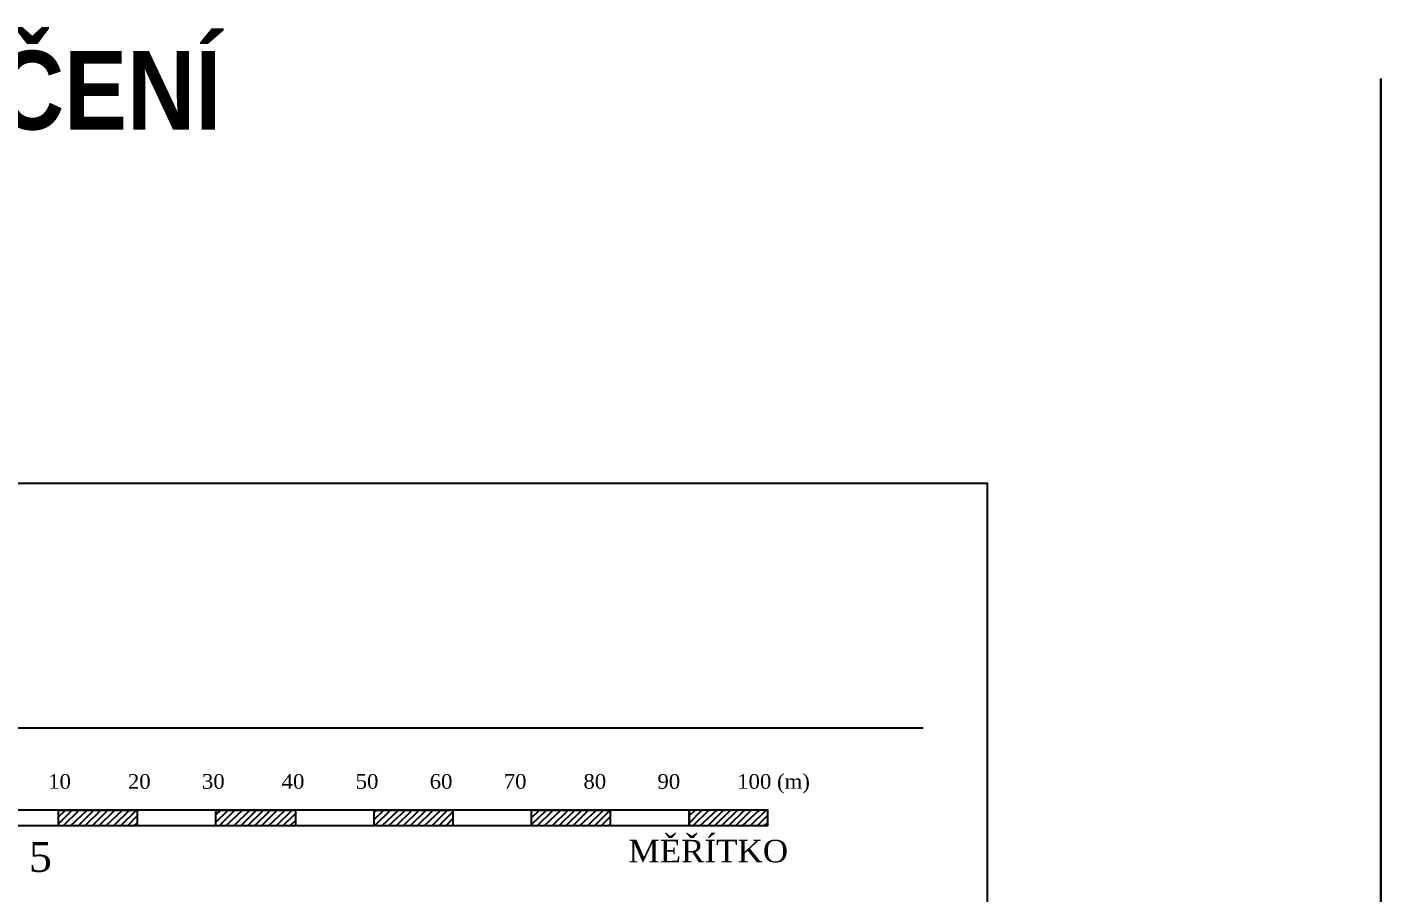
# Model space of a CAD drawing. Header units: millimetres. Extents: x -51 to 2999949, y -1641567 to 415040.
# Drawn here: x 1947855 to 2119949, y 303947 to 414025 of the extents above; entities that cross this region are included whole.
import ezdxf

# ---------------------------------------------------------------- set-up
doc = ezdxf.new("R2010")
doc.units = ezdxf.units.MM
doc.header["$LTSCALE"] = 75
doc.header["$MEASUREMENT"] = 0
doc.layers.get('0').update_dxf_attribs({"linetype": 'CONTINUOUS'})
doc.layers.add('dělící čára', color=140, linetype='CONTINUOUS', lineweight=30)
doc.layers.add('ZEMINA', color=7, linetype='CONTINUOUS')
doc.styles.add('názvy výkresů', font='ariblk.ttf', dxfattribs={"width": 0.75, "height": 10000})
doc.styles.add('TIMESNEWROMAN', font='times.ttf')

msp = doc.modelspace()

# ---------------------------------------------------------------- linework, layer by layer
msp.add_line((1868166.6185, 324920.1745), (2061752.1823, 324920.1745))
msp.add_lwpolyline([(1859948.9938, 356001.2066), (1859948.9938, 59001.2066), (2069948.9938, 59001.2066), (2069948.9938, 356001.2066)], close=True)
for points in [[(1941851.0381, 312523.7166), (1951855.6645, 312523.7166), (1951855.6645, 314478.346), (1961860.2843, 314478.346), (1961860.2843, 312523.7166), (1971864.9041, 312523.7166), (1971864.9041, 314478.346), (1981972.395, 314478.346), (1981972.395, 312523.7166), (1991977.0279, 312523.7166), (1991977.0279, 314478.346), (2001981.6346, 314478.346), (2001981.6346, 312523.7166), (2011986.2675, 312523.7166), (2011986.2675, 314478.346), (2021990.8873, 314478.346), (2021990.8873, 312523.7166), (2031995.5072, 312523.7166), (2031995.5072, 314478.346), (1941851.0381, 314478.346), (1941851.0381, 312523.7166), (2032098.3783, 312523.7166)], [(1951855.6645, 313603.8893), (1952730.1081, 314478.346), (1952832.9792, 314478.346)], [(1951855.6645, 312729.4588), (1953604.5386, 314478.346), (1953707.4097, 314478.346)], [(1952498.635, 312523.7166), (1954478.9821, 314478.346), (1954607.5841, 314478.346)], [(1953398.7964, 312523.7166), (1955482.0146, 314478.346), (1955584.8857, 314478.346)], [(1954376.098, 312523.7166), (1956356.4582, 314478.346), (1956459.3293, 314478.346)], [(1955250.5546, 312523.7166), (1957230.9018, 314478.346), (1957359.4906, 314478.346)], [(1956150.7029, 312523.7166), (1958105.3322, 314478.346), (1958233.9211, 314478.346)], [(1957025.1465, 312523.7166), (1959005.4936, 314478.346), (1959108.3778, 314478.346)], [(1957899.5901, 312523.7166), (1959982.8083, 314478.346), (1960085.6794, 314478.346)], [(1958876.8916, 312523.7166), (1960857.2519, 314478.346), (1960985.8407, 314478.346)], [(1959777.0661, 312523.7166), (1961757.4132, 314478.346), (1961860.2843, 314478.346)], [(1960651.4966, 312523.7166), (1961860.2843, 313732.5044), (1961963.1554, 313732.5044)], [(1971864.9041, 313938.2466), (1972507.8746, 314478.346), (1972636.4766, 314478.346)], [(1971864.9041, 312960.9188), (1973408.036, 314478.346), (1973510.9071, 314478.346)], [(1972302.1194, 312523.7166), (1974282.4665, 314478.346), (1974385.3507, 314478.346)], [(1973176.5629, 312523.7166), (1975259.7942, 314478.346), (1975388.3831, 314478.346)], [(1974179.5954, 312523.7166), (1976159.9425, 314478.346), (1976262.8136, 314478.346)], [(1975054.039, 312523.7166), (1977034.3861, 314478.346), (1977137.2703, 314478.346)], [(1975928.4825, 312523.7166), (1977908.8297, 314478.346), (1978011.7008, 314478.346)], [(1976802.913, 312523.7166), (1978783.2602, 314478.346), (1978886.1443, 314478.346)], [(1977677.3566, 312523.7166), (1979657.7168, 314478.346), (1979786.3057, 314478.346)], [(1978577.518, 312523.7166), (1980660.7362, 314478.346), (1980763.6073, 314478.346)], [(1979554.8326, 312523.7166), (1981535.1798, 314478.346), (1981638.064, 314478.346)], [(1980429.2762, 312523.7166), (1981972.395, 314041.1177), (1982075.2792, 314041.1177)], [(1991977.0279, 314169.7065), (1992311.359, 314478.346), (1992414.2432, 314478.346)], [(1991977.0279, 313269.5583), (1993185.8156, 314478.346), (1993288.6867, 314478.346)], [(1992079.899, 312523.7166), (1994060.2461, 314478.346), (1994188.835, 314478.346)], [(1992980.0473, 312523.7166), (1995063.2786, 314478.346), (1995166.1628, 314478.346)], [(1993854.5039, 312523.7166), (1995937.7222, 314478.346), (1996040.5933, 314478.346)], [(1994831.8055, 312523.7166), (1996812.1527, 314478.346), (1996915.0368, 314478.346)], [(1995706.2491, 312523.7166), (1997686.6093, 314478.346), (1997815.1982, 314478.346)], [(1996606.4105, 312523.7166), (1998586.7576, 314478.346), (1998689.6287, 314478.346)], [(1997480.841, 312523.7166), (1999461.2012, 314478.346), (1999564.0723, 314478.346)], [(1998355.2976, 312523.7166), (2000438.5158, 314478.346), (2000567.1047, 314478.346)], [(1999332.5992, 312523.7166), (2001312.9463, 314478.346), (2001441.5483, 314478.346)], [(2000232.7737, 312523.7166), (2001981.6346, 314272.6038), (2002084.5188, 314272.6038)], [(2001107.2041, 312523.7166), (2001981.6346, 313398.1471), (2002084.5188, 313398.1471)], [(2011986.2675, 314375.4749), (2012089.1386, 314478.346), (2012217.7275, 314478.346)], [(2011986.2675, 313501.0182), (2012989.3, 314478.346), (2013092.1842, 314478.346)], [(2011986.2675, 312626.5877), (2013863.7436, 314478.346), (2013966.6147, 314478.346)], [(2012757.8269, 312523.7166), (2014738.1741, 314478.346), (2014841.0452, 314478.346)], [(2013632.2705, 312523.7166), (2015715.5018, 314478.346), (2015844.0907, 314478.346)], [(2014635.303, 312523.7166), (2016615.6501, 314478.346), (2016718.5212, 314478.346)], [(2015509.7465, 312523.7166), (2017490.0937, 314478.346), (2017592.9778, 314478.346)], [(2016384.1901, 312523.7166), (2018364.5372, 314478.346), (2018467.4083, 314478.346)], [(2017258.6206, 312523.7166), (2019238.9677, 314478.346), (2019341.8388, 314478.346)], [(2018133.0642, 312523.7166), (2020242.0133, 314478.346), (2020344.8844, 314478.346)], [(2019136.0966, 312523.7166), (2021116.4438, 314478.346), (2021219.3149, 314478.346)], [(2020010.5402, 312523.7166), (2021990.8873, 314478.346), (2022093.7715, 314478.346)], [(2020884.9838, 312523.7166), (2021990.8873, 313603.8893), (2022093.7715, 313603.8893)], [(2031995.5072, 312523.7166), (2042000.127, 312523.7166), (2042000.127, 314478.346), (2031995.5072, 314478.346), (2031995.5072, 312523.7166), (2032098.3783, 312523.7166)], [(2031995.5072, 313732.5044), (2032767.0666, 314478.346), (2032869.9507, 314478.346)], [(2031995.5072, 312832.3299), (2033641.5101, 314478.346), (2033744.3943, 314478.346)], [(2032535.6066, 312523.7166), (2034515.9537, 314478.346), (2034644.5426, 314478.346)], [(2033435.7549, 312523.7166), (2035518.9862, 314478.346), (2035621.8703, 314478.346)], [(2034413.0826, 312523.7166), (2036393.4297, 314478.346), (2036496.3008, 314478.346)], [(2035287.5131, 312523.7166), (2037267.8602, 314478.346), (2037396.4622, 314478.346)], [(2036187.6745, 312523.7166), (2038142.3038, 314478.346), (2038270.9058, 314478.346)], [(2037062.118, 312523.7166), (2039042.4652, 314478.346), (2039145.3363, 314478.346)], [(2037936.5485, 312523.7166), (2039916.8957, 314478.346), (2040019.7798, 314478.346)], [(2038811.0052, 312523.7166), (2040894.2234, 314478.346), (2041022.8123, 314478.346)], [(2039814.0246, 312523.7166), (2041794.3717, 314478.346), (2041897.2559, 314478.346)], [(2040688.4681, 312523.7166), (2042000.127, 313835.3755), (2042103.0111, 313835.3755)], [(1961525.9402, 312523.7166), (1961860.2843, 312832.3299), (1961963.1554, 312832.3299)], [(1981303.7067, 312523.7166), (1981972.395, 313166.6872), (1982075.2792, 313166.6872)], [(2021785.1321, 312523.7166), (2021990.8873, 312729.4588), (2022093.7715, 312729.4588)], [(2041562.9117, 312523.7166), (2042000.127, 312960.9188), (2042103.0111, 312960.9188)]]:
    msp.add_lwpolyline(points)
at = {"layer": 'dělící čára'}
msp.add_line((2119948.9938, 407501.2066), (2119948.9938, 7501.2066), dxfattribs=at)

# ---------------------------------------------------------------- texts
at = {"attachment_point": 7, "style": 'TIMESNEWROMAN'}
for s, insert, char_height, width in [('\\W1.03;0\\~\\~\\~\\~\\~\\~\\~\\~\\~\\~10\\~\\~\\~\\~\\~\\~\\~\\~\\~\\~20\\~\\~\\~\\~\\~\\~\\~\\~\\~30\\~\\~\\~\\~\\~\\~\\~\\~\\~\\~40\\~\\~\\~\\~\\~\\~\\~\\~\\~50\\~\\~\\~\\~\\~\\~\\~\\~\\~60\\~\\~\\~\\~\\~\\~\\~\\~\\~70\\~\\~\\~\\~\\~\\~\\~\\~\\~\\~80\\~\\~\\~\\~\\~\\~\\~\\~\\~90\\~\\~\\~\\~\\~\\~\\~\\~\\~\\~100\\~(m)', (1941851.0381, 316587.4128), 1861.0337746, 104185.902222), ('\\W1.03;MĚŘÍTKO', (2024305.5786, 307791.5676), 2863.160702, 21087.585931), ('\\W1.02;Varianty\\~osazení\\~do\\~terénu\\~\\~1\\~-\\~5', (1874570.606, 305373.9922), 3793.664797, 76615.213946)]:
    msp.add_mtext(s, dxfattribs=dict(at, insert=insert, char_height=char_height, width=width))
at = {"layer": 'ZEMINA', "insert": (1859948.9938, 411001.2066), "char_height": 10000, "attachment_point": 1, "style": 'názvy výkresů'}
msp.add_mtext_dynamic_manual_height_columns('VÝKRES VYTYČENÍ', width=183031.750957, gutter_width=50000, heights=[0], dxfattribs=at)

doc.saveas('drawing.dxf')
